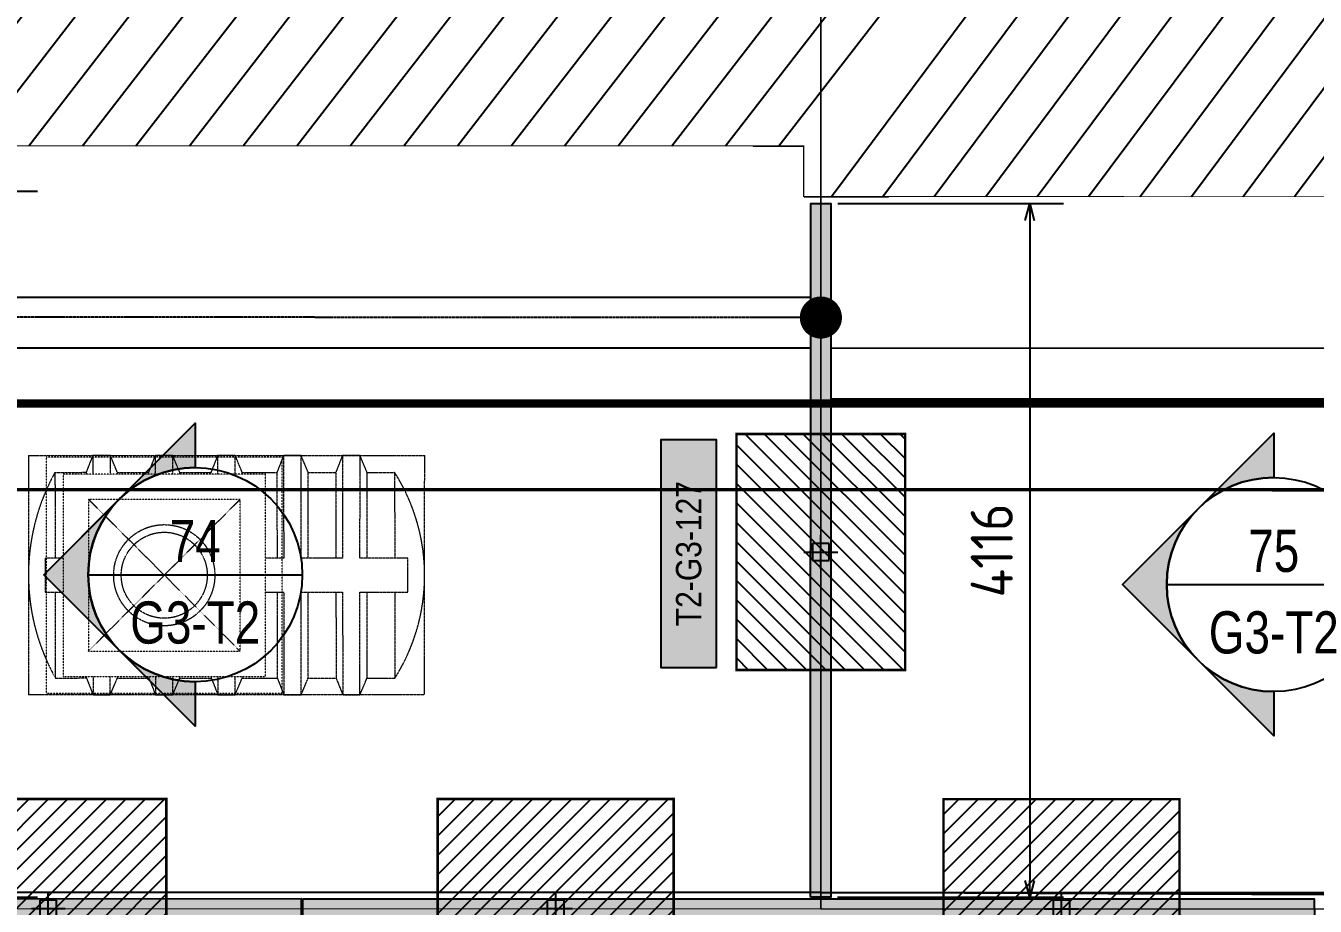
# Model space of a CAD drawing. Header units: centimetres. Extents: x -6122352 to 7132207, y -1694241 to 1947892.
# Drawn here: x 241707 to 249355, y -108475 to -103252 of the extents above; entities that cross this region are included whole.
import ezdxf
from ezdxf.enums import TextEntityAlignment as Align
from ezdxf.xclip import XClip

# ---------------------------------------------------------------- set-up
doc = ezdxf.new("R2010")
doc.units = ezdxf.units.CM
doc.header["$MEASUREMENT"] = 0
doc.header["$XCLIPFRAME"] = 2
doc.header["$PDMODE"] = 66
doc.header["$PDSIZE"] = 100
for name, pattern in [('DASHED2', [0.375, 0.25, -0.125]), ('HIDDEN', [0.375, 0.25, -0.125]), ('XR-AR-END-SETTING OUT PLAN$0$23261-XR-AR-SI-GF$0$HIDDEN', [0.375, 0.25, -0.125])]:
    doc.linetypes.add(name, pattern=pattern)
for name, color, linetype in [('00-MI-DIM', 7, 'Continuous'), ('23585-XR-AR-BOUNDARY WALLS AND SETBACKS$0$setback', 7, 'XR-AR-END-SETTING OUT PLAN$0$23261-XR-AR-SI-GF$0$HIDDEN'), ('@MI-FOOTINGS', 7, 'Continuous'), ('@MI-REF LAYER', 7, 'Continuous'), ('@MI-TYPE-02', 6, 'Continuous'), ('A-GLASS HATCH', 7, 'Continuous'), ('B_TH_6', 7, 'Continuous'), ('PANEL-TAGS', 7, 'Continuous'), ('VD-WS-WATER TANK', 7, 'Continuous'), ('XR-AR-END-SETTING OUT PLAN$0$23585-XR-AR-END-GROUND FLOOR$0$A-Flor-Strs', 1, 'Continuous'), ('XR-AR-MID-SETTING OUT FOR MASTER$0$23585-XR-AR-MID-GROUND FLOOR$0$A-Flor-Strs', 1, 'Continuous')]:
    doc.layers.add(name, color=color, linetype=linetype)
doc.layers.add('08-Compound Wall-2', color=6, linetype='Continuous', lineweight=25, true_color=0xff00ff)
doc.layers.add('23585-XR-AR-DAMAC PLOT LIMITS$0$1-End units', color=7, linetype='Continuous', lineweight=5, true_color=0xf8991e)
for name, color, linetype, lineweight in [('23585-XR-AR-DAMAC PLOT LIMITS$0$1-Mid units', 41, 'Continuous', 5), ('@ Foundations', 4, 'DASHED2', 50), ('A-ANNO-TEXT', 3, 'Continuous', 25), ('XR-AR-END-SETTING OUT PLAN$0$23585-XR-AR-END-GROUND FLOOR$0$A-GLAZ-SILL', 8, 'Continuous', 5), ('XR-AR-END-SETTING OUT PLAN$0$23585-XR-AR-END-GROUND FLOOR$0$A-GLAZ-WNDO', 232, 'Continuous', 9), ('XR-AR-END-SETTING OUT PLAN$0$23585-XR-AR-END-GROUND FLOOR$0$A-WALL', 7, 'Continuous', 30), ('XR-AR-MID-SETTING OUT FOR MASTER$0$23585-XR-AR-MID-GROUND FLOOR$0$$A-GLAZ-WNDO', 232, 'Continuous', 9), ('XR-AR-MID-SETTING OUT FOR MASTER$0$23585-XR-AR-MID-GROUND FLOOR$0$A-GLAZ-SILL', 8, 'Continuous', 5), ('XR-AR-MID-SETTING OUT FOR MASTER$0$23585-XR-AR-MID-GROUND FLOOR$0$A-GLAZ-WNDO', 232, 'Continuous', 9), ('XR-AR-MID-SETTING OUT FOR MASTER$0$23585-XR-AR-MID-GROUND FLOOR$0$A-WALL', 7, 'Continuous', 30)]:
    doc.layers.add(name, color=color, linetype=linetype, lineweight=lineweight)
doc.styles.add('Arial Narrow', font='ARIALN.TTF', dxfattribs={"width": 0.95, "height": 500})
doc.styles.add('PANELTAG_STYLE', font='arial.ttf')
doc.styles.add('Schueco-BEMSTIL', font='isocpeur.ttf', dxfattribs={"width": 0.9})
doc.dimstyles.new('MI- JWC-TXT-2.5 MM', dxfattribs={"dimscale": 1.5, "dimtxt": 2.5, "dimasz": 1, "dimexe": 2, "dimexo": 1, "dimgap": 1, "dimtad": 1, "dimdec": 0, "dimdsep": 46, "dimtxsty": 'Schueco-BEMSTIL', "dimblk": 'OPEN30', "dimcen": 0, "dimdle": 2, "dimclrd": 140, "dimclre": 8, "dimclrt": 40, "dimadec": 0, "dimazin": 2, "dimtfac": 1, "dimtdec": 0, "dimtix": 1, "dimtmove": 2, "dimatfit": 3, "dimldrblk": 'OPEN', "dimfxl": 2, "dimlwd": -1, "dimlwe": -1, "dimarcsym": 0})
pattern_1 = [(45, (0, 0), (-57.45242597140699, 57.45242597140699), [])]

# ---------------------------------------------------------------- blocks, each defined once
blk = doc.blocks.new('23585-XR-AR-BOUNDARY WALLS AND SETBACKS')
at = {"layer": '08-Compound Wall-2'}
blk.add_lwpolyline([(496590.0186582093, 2768988.284828479), (496607.6401258906, 2768972.138787266), (496613.7539693442, 2768978.811455831), (496617.8073715794, 2768983.235058272), (496621.8607700586, 2768987.658856611), (496625.9143717182, 2768992.082658424), (496629.9677715798, 2768996.506258272), (496634.0211700581, 2769000.930056612), (496638.0745700577, 2769005.353856611), (496644.1196554032, 2769011.951394015), (496626.4977833913, 2769028.096843217)], dxfattribs=at)
at = {"layer": '23585-XR-AR-BOUNDARY WALLS AND SETBACKS$0$setback', "ltscale": 40, "const_width": 0.05}
blk.add_lwpolyline([(496625.7121300897, 2769025.019131922), (496621.5590258625, 2769020.486725447), (496617.5056491076, 2769016.062950816), (496613.4522491083, 2769011.639150815), (496609.3988491075, 2769007.215350816), (496605.3454491081, 2769002.791550815), (496601.2920491073, 2768998.367750816), (496597.238851193, 2768993.944153091), (496593.0837953825, 2768989.409605141), (496607.4610767625, 2768976.236118012), (496611.6157803537, 2768980.77057498), (496615.6692474207, 2768985.194248177), (496619.7226017814, 2768989.617998366), (496623.7762515889, 2768994.041852726), (496627.8296474217, 2768998.465448176), (496631.8830017802, 2769002.889198367), (496635.9364017802, 2769007.312998367), (496640.0898518692, 2769011.846026562), (496625.7121300897, 2769025.019131922)], dxfattribs=at)
blk = doc.blocks.new('A$C9d9485f6')
at = {"layer": 'A-ANNO-TEXT', "rotation": 312.4881850805905}
blk.add_blockref('23585-XR-AR-BOUNDARY WALLS AND SETBACKS', (-2377088.534775567, -1504219.252137818), dxfattribs=at)
blk = doc.blocks.new('23585-XR-AR-DAMAC PLOT LIMITS')
at = {"layer": '23585-XR-AR-DAMAC PLOT LIMITS$0$1-End units', "color": 251, "true_color": 0x636466}
blk.add_lwpolyline([(496644.3284999998, 2769012.031300001), (496638.1482999995, 2769005.2863), (496620.4530999996, 2769021.5001), (496626.6328999996, 2769028.2443)], close=True, dxfattribs=at)
at = {"layer": '23585-XR-AR-DAMAC PLOT LIMITS$0$1-Mid units', "color": 251, "true_color": 0x636466}
blk.add_lwpolyline([(496634.0948999999, 2769000.862500001), (496616.3997, 2769017.076300001), (496620.4530999996, 2769021.5001), (496638.1482999995, 2769005.2863)], close=True, dxfattribs=at)
blk = doc.blocks.new('A$Cf093b529')
at = {"layer": 'A-ANNO-TEXT'}
blk.add_blockref('23585-XR-AR-DAMAC PLOT LIMITS', (-495391.9901121984, -2768603.441896566), dxfattribs=at)
blk = doc.blocks.new('XR-AR-END-SETTING OUT PLAN')
at = {"layer": 'XR-AR-END-SETTING OUT PLAN$0$23585-XR-AR-END-GROUND FLOOR$0$A-Flor-Strs', "color": 8}
for points in [[(3000.084657981992, 19773.27214288712), (3000.084658399224, 20973.27214384079), (9090.020709103266, 20973.16710468142)], [(3300.084657981992, 19773.27214288712), (3300.084658041596, 20673.27217292786), (9090.0155365165, 20673.27206735766)]]:
    blk.add_lwpolyline(points, dxfattribs=at)
at = {"layer": 'XR-AR-END-SETTING OUT PLAN$0$23585-XR-AR-END-GROUND FLOOR$0$A-GLAZ-SILL', "color": 252}
blk.add_line((3550.084660366178, 19523.35189294815), (8750.084660485387, 19523.35189342499), dxfattribs=at)
at = {"layer": 'XR-AR-END-SETTING OUT PLAN$0$23585-XR-AR-END-GROUND FLOOR$0$A-GLAZ-WNDO', "color": 252}
for p, q in [((6150.084660366178, 19773.35189342499), (8750.084660246968, 19773.35189294815)), ((7410.084660485387, 19623.35189294815), (7410.084660306573, 19773.35189294815)), ((7460.084660425782, 19773.35189247131), (7460.084660127759, 19623.35189342499)), ((8700.084660306573, 19623.35189294815), (8700.084660485387, 19773.35189342499)), ((8750.084660246968, 19773.35189294815), (8750.084660485387, 19523.35189342499)), ((8750.084660127759, 19623.35189294815), (6150.084660485387, 19623.35189294815))]:
    blk.add_line(p, q, dxfattribs=at)
blk.add_lwpolyline([(7460.084660306573, 19723.35189294815), (8700.084660604596, 19723.35189294815)], dxfattribs=at)
for points in [[(6150.084660425782, 19563.35189294815), (6230.084660366178, 19563.35189390182), (6230.084660485387, 19613.35189342499), (6150.084660485387, 19613.35189342499)], [(6230.084660366178, 19563.35189390182), (7440.084660246968, 19563.35189294815), (7440.084660246968, 19613.35189199448), (6230.084660485387, 19613.35189342499)], [(7520.084660544991, 19563.35189199448), (7440.084660246968, 19563.35189294815), (7440.084660246968, 19613.35189199448), (7520.084660485387, 19613.35189294815)]]:
    blk.add_lwpolyline(points, close=True, dxfattribs=at)
at = {"layer": 'XR-AR-END-SETTING OUT PLAN$0$23585-XR-AR-END-GROUND FLOOR$0$A-WALL', "color": 8}
for points in [[(9250.08550722897, 19773.2721414566), (8750.084660485387, 19773.35278987885), (8750.084660306573, 19523.27034950256), (9250.027719274163, 19523.38991355896)], [(9250.102083459496, 6650.001490592957), (9050.100989297032, 6650.001235485077), (9050.10098965466, 8750.000639915466), (6850.11106570065, 8750.002635478973), (6850.111066058278, 8700.0026679039), (6750.111065879464, 8700.002668380737), (6750.111065879464, 8750.000871658325), (6650.111065939069, 8750.000871658325), (6650.111065283418, 8850.002022743225), (6950.111065164208, 8850.002250671387), (6950.111065879464, 8899.99970960617), (7050.111065879464, 8899.99970817566), (7050.11106570065, 8850.002797603607), (9050.099628582597, 8850.000640392303), (9050.10098899901, 10349.9981546402), (7050.11106581986, 10349.99975156784), (7050.111065998673, 9799.999710083008), (6950.11106570065, 9799.999708652496), (6950.112433806062, 10550.00580835342), (7050.108891561627, 10550.00580835342), (7050.104876235127, 10449.99988079071), (9050.099116638303, 10449.9981546402), (9049.948119357228, 19523.36598014832), (9249.950268521905, 19523.36597967148)]]:
    blk.add_lwpolyline(points, close=True, dxfattribs=at)
blk = doc.blocks.new('END UNIT')
at = {"xscale": 0.001, "yscale": 0.001, "zscale": 0.001}
blk.add_blockref('XR-AR-END-SETTING OUT PLAN', (-9.150201729830158, 0), dxfattribs=at)
blk = doc.blocks.new('XR-AR-MID-SETTING OUT FOR MASTER$0$23585-XR-AR-MID-GROUND FLOOR$0$945-4P-1-101-GROUND FLOOR PLAN$0$XR-MIDDLE-GROUND FLOOR PLAN$0$A$C446944C1')
at = {"layer": 'XR-AR-MID-SETTING OUT FOR MASTER$0$23585-XR-AR-MID-GROUND FLOOR$0$A-GLAZ-SILL', "color": 252}
blk.add_line((-2.733431756496429e-07, -4.737777635455132e-05), (5.199999726377428, -4.737754352390766e-05), dxfattribs=at)
for points in [[(2.208076124545187, -0.02284434624016285), (2.208076124545187, -0.1242443462833762), (2.093846930889413, -0.07354434626176953), (2.208076124545187, -0.02284434624016285)], [(2.991923328721896, -0.02284434624016285), (2.991923328721896, -0.1242443462833762), (3.106152522144839, -0.07354434579610825), (2.991923328721896, -0.02284434624016285)]]:
    blk.add_lwpolyline(points, dxfattribs=at)
at = {"layer": 'XR-AR-MID-SETTING OUT FOR MASTER$0$23585-XR-AR-MID-GROUND FLOOR$0$A-GLAZ-WNDO', "color": 252}
for p, q in [((5.199999726610258, 0.2499526219908148), (-2.735760062932968e-07, 0.2499526222236454)), ((-2.735760062932968e-07, 0.2499526222236454), (-2.733431756496429e-07, -4.737777635455132e-05)), ((0.04999972670339048, 0.0999526223167777), (0.04999972647055984, 0.2499526219908148)), ((1.284999726805836, 0.2499526222236454), (1.284999726805836, 0.09995262185111642)), ((1.334999726619571, 0.09995262208394706), (1.334999726619571, 0.2499526222236454)), ((3.864999726880342, 0.0999526223167777), (3.864999726880342, 0.2499526224564761)), ((3.914999726694077, 0.2499526222236454), (3.914999726694077, 0.09995262185111642)), ((5.149999726563692, 0.09995262254960835), (5.149999726796523, 0.2499526222236454)), ((5.199999726610258, 0.2499526219908148), (5.199999726377428, -4.737754352390766e-05)), ((-2.733431756496429e-07, 0.09995262208394706), (2.599999726517126, 0.09995262185111642)), ((5.199999726610258, 0.0999526223167777), (2.599999726517126, 0.09995262185111642))]:
    blk.add_line(p, q, dxfattribs=at)
for points in [[(1.284999726805836, 0.1999526221770793), (0.04999972647055984, 0.1999526226427406)], [(3.914999726694077, 0.1999526221770793), (5.149999726796523, 0.1999526219442487)]]:
    blk.add_lwpolyline(points, dxfattribs=at)
for points in [[(1.224999726749957, 0.03995262226089835), (1.304999726824462, 0.03995262226089835), (1.304999726824462, 0.08995262207463384), (1.224999726517126, 0.08995262230746448)], [(2.51999972644262, 0.03995262226089835), (1.304999726824462, 0.03995262226089835), (1.304999726824462, 0.08995262207463384), (2.519999726675451, 0.08995262207463384)], [(2.599999726517126, 0.03995262226089835), (2.51999972644262, 0.03995262226089835), (2.519999726675451, 0.08995262207463384), (2.599999726517126, 0.08995262254029512)], [(2.599999726517126, 0.03995262226089835), (2.679999726591632, 0.03995262202806771), (2.679999726591632, 0.08995262254029512), (2.599999726517126, 0.08995262254029512)], [(2.679999726591632, 0.03995262202806771), (3.89499972644262, 0.039952622493729), (3.894999726675451, 0.08995262207463384), (2.679999726591632, 0.08995262254029512)], [(3.974999726749957, 0.039952622493729), (3.89499972644262, 0.039952622493729), (3.894999726675451, 0.08995262207463384), (3.974999726749957, 0.08995262230746448)]]:
    blk.add_lwpolyline(points, close=True, dxfattribs=at)
blk = doc.blocks.new('XR-AR-MID-SETTING OUT FOR MASTER')
at = {"layer": 'XR-AR-MID-SETTING OUT FOR MASTER$0$23585-XR-AR-MID-GROUND FLOOR$0$A-Flor-Strs', "color": 8}
for p, q in [((60.05534254956096, 20672.92354680672), (5940.045863168596, 20672.65234583314)), ((60.04151019822535, 20372.92400187173), (5940.031380742199, 20372.65280095958))]:
    blk.add_line(p, q, dxfattribs=at)
at = {"layer": 'XR-AR-MID-SETTING OUT FOR MASTER$0$23585-XR-AR-MID-GROUND FLOOR$0$A-WALL', "color": 8}
for points in [[(99.99999931454659, 19472.65428209305), (-99.99999925494194, 19472.65428256989), (-99.998236566782, 5500.00000667572), (100.0017631351948, 5500.000006198883), (99.9995484650135, 8850.141927242279), (1100.048611491919, 8850.10940027237), (1100.048611015081, 8950.109399795532), (100.03925588727, 8950.072475910187), (100.0088088810444, 10949.9982419014), (2099.951952844858, 10949.99824142456), (2099.998660355806, 9950.143901348114), (2199.988806992769, 9950.143900871277), (2200.057162195444, 11149.97698402405), (2100.075846284628, 11149.97698354721), (2100.039519578218, 11049.97698402405), (100.0088088810444, 11049.99824142456)], [(100.0000008046627, 19472.65428304672), (400.0004432499409, 19472.65428209305), (400.0004433095455, 19222.70159435272), (99.99999997019768, 19222.70159482956)]]:
    blk.add_lwpolyline(points, close=True, dxfattribs=at)
at = {"layer": 'XR-AR-MID-SETTING OUT FOR MASTER$0$23585-XR-AR-MID-GROUND FLOOR$0$$A-GLAZ-WNDO', "color": 8, "xscale": -1000, "yscale": 1000, "zscale": 1000}
blk.add_blockref('XR-AR-MID-SETTING OUT FOR MASTER$0$23585-XR-AR-MID-GROUND FLOOR$0$945-4P-1-101-GROUND FLOOR PLAN$0$XR-MIDDLE-GROUND FLOOR PLAN$0$A$C446944C1', (5600.000170022249, 19222.70166015625), dxfattribs=at)
blk = doc.blocks.new('MID UNIT')
at = {"xscale": 0.001, "yscale": 0.001, "zscale": 0.001}
blk.add_blockref('XR-AR-MID-SETTING OUT FOR MASTER', (0, 0), dxfattribs=at)
blk = doc.blocks.new('TH_6')
blk.add_blockref('END UNIT', (495802.3053798428, 2769163.996563952))
blk.add_blockref('MID UNIT', (495802.3053798428, 2769163.996563952))
blk = doc.blocks.new('A$Ce2a03a74')
at = {"layer": 'B_TH_6', "xscale": 999.9914829579993, "yscale": 999.9914829579993, "zscale": 999.9914829579993}
blk.add_blockref('TH_6', (-495790404.5228079, -2769140733.343811), dxfattribs=at)
blk = doc.blocks.new('23585-XR-AR-MALDIVE-2$0$TH_6')
at = {"ltscale": 10, "xscale": 0.00100002623446598, "yscale": 0.00100002623446598, "zscale": 0.00100002623446598}
blk.add_blockref('A$Ce2a03a74', (495794.6272259735, 2769164.318430193), dxfattribs=at)
at = {"layer": '@ Foundations', "linetype": 'DASHED2', "ltscale": 0.25}
blk.add_lwpolyline([(495800.9553812214, 2769177.788844433), (495803.6553812214, 2769177.788844433), (495803.6553812214, 2769183.138844433), (495800.9553812214, 2769183.138844433)], close=True, dxfattribs=at)
blk = doc.blocks.new('WT')
at = {"layer": 'VD-WS-WATER TANK', "color": 8, "linetype": 'HIDDEN', "lineweight": 5}
for p, q in [((-1544.628465470625, 709.6584162400104), (-1544.628465470625, -710.3415837597568)), ((-1544.628465470625, 709.6584162400104), (805.3742911103182, 709.6584162400104)), ((805.3742911103182, -710.3415837599896), (805.3742911103182, 709.6584162400104)), ((-1205.197479922557, 610), (-1368.584841941483, 609.6917219583411)), ((-1367.616602353984, 100.7170481621288), (-1368.584841941483, 609.6917219583411)), ((-853.8209368987009, 609.9999999995343), (-1019.529137560632, 609.6873430171981)), ((-462.4613206691574, 609.9999999997672), (-670.4740313610528, 609.9999999997672)), ((-92.2536644951906, 609.9999999997672), (-279.1144151315093, 609.9999999997672)), ((277.9539916787762, 609.9999999997672), (91.09390626149252, 609.6474338008557)), ((645.8408009468112, 609.9999999997672), (461.3015541732311, 609.6518127417658)), ((646.8096269820817, 100.7170481618959), (645.8408009468112, 609.9999999997672)), ((-1366.263995035551, -610.3082780416589), (-1367.232107905904, -101.4002156818751)), ((648.161647852743, -610.0000000002328), (647.1941214301623, -101.4002156816423)), ((-1202.876633016858, -610.0000000002328), (-1366.263995035551, -610.3082780416589)), ((-853.8209368984681, -610.0000000002328), (-1017.208298916928, -610.3082780416589)), ((-462.4613206691574, -610), (-668.1531844553538, -610)), ((-92.2536644951906, -610.0000000002328), (-276.7935682260431, -610.0000000002328)), ((277.9539916787762, -610.0000000002328), (93.4147449049633, -610.3481872582342)), ((648.161647852743, -610.0000000002328), (463.6224010786973, -610.3481872582342)), ((805.3742911103182, -710.3415837599896), (-1544.628465470625, -710.3415837597568))]:
    blk.add_line(p, q, dxfattribs=at)
at = {"layer": 'VD-WS-WATER TANK', "color": 8, "linetype": 'HIDDEN', "lineweight": 5, "ltscale": 0.2}
for p, q in [((-450.0018297319766, 450.0018297312781, 1.058825682041061), (449.9999999995343, -449.9999999997672, -1)), ((449.9999999995343, 449.9999999993015), (-450.0000000004657, -450.0000000002328, 1.000000000007276))]:
    blk.add_line(p, q, dxfattribs=at)
at = {"layer": 'VD-WS-WATER TANK', "color": 8, "linetype": 'HIDDEN', "lineweight": 5}
for points in [[(-1057.987290713005, 100.7170481625944), (-1058.984124873765, 709.6584162407089), (-1161.101388717303, 709.6584162407089), (-1202.876633016625, 610.0000000006985), (-1202.876633016858, 100.7170481625944)], [(-1161.101388717303, 709.6584162407089), (-1161.10138871707, 100.7170481625944)], [(-1018.560901444405, 100.7170481623616), (-1019.529727479443, 610.0000000004657), (-1058.984124873765, 709.6584162407089)], [(-708.9315945943817, 100.7170481623616), (-709.928428754909, 709.6584162404761), (-812.04569259868, 709.6584162404761), (-853.8209368987009, 610.0000000002328), (-853.8209368982352, 100.7170481628273)], [(-812.04569259868, 709.6584162404761), (-812.04569259868, 100.7170481623616)], [(-669.5052053260151, 100.7170481623616), (-670.4740313610528, 610.0000000002328), (-709.928428754909, 709.6584162404761)], [(-318.3893022132106, 599.9999999993015), (-318.5688125255983, 709.6584162404761), (-420.6860763693694, 709.6584162404761), (-462.4613206691574, 610.0000000004657), (-462.4613206691574, 599.9999999997672)], [(-420.6860763693694, 709.6584162404761), (-420.6860763693694, 599.9999999997672)], [(-279.0953917962033, 599.9999999997672), (-279.1144151315093, 610.0000000004657), (-318.5688125255983, 709.6584162404761)], [(51.81901098834351, 599.9999999995343), (51.63884364836849, 709.6584162402432), (-50.47842019540258, 709.6584162407089), (-92.25366449495777, 610), (-92.2536644951906, 600)], [(-50.47842019540258, 709.6584162407089), (-50.47842019563541, 599.9999999997672)], [(91.11226437753066, 599.9999999995343), (91.09324104245752, 610.0000000002328), (51.63884364836849, 709.6584162402432)], [(422.026010134723, 599.9999999997672), (421.8464998223353, 709.6584162404761), (319.7292359783314, 709.6584162407089), (277.9539916787762, 610.0000000002328), (277.9539916787762, 599.9999999995343)], [(319.7292359783314, 709.6584162407089), (319.7292359785642, 600.0000000002328)], [(461.3199205512647, 600), (461.3008972161915, 610), (421.8464998223353, 709.6584162404761)], [(-1161.10138871707, 100.7170481625944), (-1444.626510607777, 100.7170481625944), (-1444.626510607777, -101.4002156811766), (-1161.10138871707, -101.4002156814095)], [(-812.04569259868, 100.7170481623616), (-1057.987290713005, 100.7170481625944)], [(-600.0000000002328, 100.7170481623616), (-708.9315945943817, 100.7170481623616)], [(599.9999999997672, -101.4002156811766), (705.3734893924557, -101.4002156811766), (705.3734893924557, 100.7170481625944), (599.9999999997672, 100.7170481625944)], [(-1202.876633016858, -101.4002156814095), (-1202.876633016858, -609.9999999995343), (-1161.101388717303, -710.3415837595239), (-1056.663277968066, -710.3415837592911), (-1017.208880573744, -610), (-1018.176406996092, -101.4002156811766)], [(-1161.10138871707, -101.4002156814095), (-1161.101388717303, -710.3415837595239)], [(-1056.663277968066, -710.3415837592911), (-1057.659002496395, -101.4002156809438)], [(-1057.659002496395, -101.4002156809438), (-812.0456925984472, -101.4002156811766)], [(-853.8209368984681, -101.4002156809438), (-853.8209368984681, -609.9999999995343), (-812.04569259868, -710.3415837595239), (-707.6075818496756, -710.3415837595239), (-668.1531844551209, -610), (-669.1207108779345, -101.4002156809438)], [(-812.0456925984472, -101.4002156811766), (-812.04569259868, -710.3415837595239)], [(-707.6075818496756, -710.3415837595239), (-708.6033063777722, -101.4002156809438)], [(-708.6033063777722, -101.4002156809438), (-600.0000000006985, -101.4002156814095)], [(-462.4613206689246, -600.0000000002328), (-462.4613206689246, -609.9999999997672), (-420.6860763693694, -710.3415837595239), (-316.2479656198993, -710.3415837590583), (-276.7935682255775, -609.9999999997672), (-276.8125915611163, -600.0000000002328)], [(-420.6860763693694, -600.0000000004657), (-420.6860763693694, -710.3415837595239)], [(-316.2479656198993, -710.3415837590583), (-316.428393206792, -600)], [(-92.25366449495777, -600.0000000004657), (-92.25366449495777, -609.9999999997672), (-50.47842019516975, -710.3415837592911), (53.95969055383466, -710.3415837592911), (93.41408794769086, -609.9999999997672), (93.39506461261772, -600.0000000004657)], [(-50.47842019540258, -600.0000000002328), (-50.47842019516975, -710.3415837592911)], [(53.95969055383466, -710.3415837592911), (53.7786999901291, -600.0000000004657)], [(277.9539916787762, -600.0000000004657), (277.9539916787762, -610), (319.7292359785642, -710.3415837592911), (424.1673467275687, -710.3415837592911), (463.6217441216577, -609.9999999997672), (463.6027207863517, -600.0000000002328)], [(319.7292359783314, -600.0000000004657), (319.7292359785642, -710.3415837592911)], [(424.1673467275687, -710.3415837592911), (423.9869191413745, -600.0000000002328)]]:
    blk.add_lwpolyline(points, dxfattribs=at)
at = {"layer": 'VD-WS-WATER TANK', "color": 8, "linetype": 'HIDDEN', "lineweight": 5, "ltscale": 0.2}
for points in [[(-699.9999999995343, -699.9999999995343), (700.0000000002328, -700), (699.9999999997672, 700), (-700, 700.0000000002328)], [(-600.0000000004657, -600.0000000004657), (599.9999999995343, -600.0000000011642), (599.9999999995343, 599.9999999995343), (-600.0000000002328, 599.9999999990687)], [(-450.0000000002328, -450.0000000002328), (449.9999999997672, -450.0000000004657), (449.9999999995343, 449.9999999993015), (-450.0000000004657, 450)]]:
    blk.add_lwpolyline(points, close=True, dxfattribs=at)
at = {"layer": 'VD-WS-WATER TANK', "color": 8, "linetype": 'HIDDEN', "lineweight": 5}
for radius in [299.9999999999999, 254.9999999999999]:
    blk.add_circle((0, 2.328306436538696e-10), radius, dxfattribs=at)
for centre, radius, start, end in [((-406.0936178530101, 1.520493773277849), 1138.534847617149, 147.7123555648303, 212.5056355353665), ((-448.5880362042226, -2.084176184376702), 1253.962327314667, 331.0008973028165, 29.21709379940886)]:
    blk.add_arc(centre, radius, start, end, dxfattribs=at)
blk = doc.blocks.new('A$Cd086fac5')
at = {"layer": 'VD-WS-WATER TANK', "ltscale": 100, "xscale": 0.0009999999999999992, "yscale": 0.0009999999999999992, "zscale": 0.0009999999999999992, "rotation": 4.90456714060662e-07}
blk.add_blockref('WT', (13.04270264133811, 22.02066777343862), dxfattribs=at)
blk = doc.blocks.new('_Dot')
at = {"color": 0, "linetype": 'ByBlock', "lineweight": -2}
blk.add_line((-0.5, 0), (-1, 0), dxfattribs=at)
at = {"color": 0, "linetype": 'ByBlock', "const_width": 0.5}
blk.add_lwpolyline([(-0.25, 0, 1), (0.25, 0, 1)], format="xyb", close=True, dxfattribs=at)
blk = doc.blocks.new('_Open30')
at = {"color": 0, "linetype": 'ByBlock', "lineweight": -2}
for p, q in [((-1, 0.26794919), (0, 0)), ((0, 0), (-1, -0.26794919)), ((0, 0), (-1, 0))]:
    blk.add_line(p, q, dxfattribs=at)
blk = doc.blocks.new('*D1207')
at = {"layer": '@MI-TYPE-02', "color": 8, "transparency": 16777216}
for p, q in [((30160.61105563825, 4252.240513279599), (31354.79808368244, 4252.2405132796)), ((30159.88694913006, 65.0830732135219), (31354.79808368244, 65.08307321352208))]:
    blk.add_line(p, q, dxfattribs=at)
at = {"layer": '@MI-TYPE-02', "color": 140, "transparency": 16777216}
blk.add_line((31154.79808368244, 165.0830732135221), (31154.79808368244, 4152.2405132796), dxfattribs=at)
at = {"layer": 'Defpoints', "color": 0, "transparency": 16777216}
for p in [(30060.61105563825, 4252.240513279599), (31154.79808368244, 4252.2405132796), (30059.88694913006, 65.08307321352189)]:
    blk.add_point(p, dxfattribs=at)
at = {"layer": '@MI-TYPE-02', "color": 140, "transparency": 16777216, "xscale": 100, "yscale": 100, "zscale": 100}
for p, rotation in [((31154.79808368244, 4252.2405132796), 90), ((31154.79808368244, 65.08307321352206), 270)]:
    blk.add_blockref('_Open30', p, dxfattribs=dict(at, rotation=rotation))
at = {"layer": '@MI-TYPE-02', "color": 40, "transparency": 16777216, "insert": (30929.79808368244, 2158.661793246552), "char_height": 250, "attachment_point": 5, "rotation": 90, "style": 'Schueco-BEMSTIL'}
blk.add_mtext('4187', dxfattribs=at)
blk = doc.blocks.new('_Open')
at = {"color": 0, "linetype": 'ByBlock', "lineweight": -2}
for p, q in [((-1, 0.1666666666666667), (0, 0)), ((-1, -0.1666666666666667), (0, 0)), ((0, 0), (-1, 0))]:
    blk.add_line(p, q, dxfattribs=at)
blk = doc.blocks.new('T2-SINGLE FOOTING')
at = {"layer": '@MI-FOOTINGS', "transparency": 33554679}
h = blk.add_hatch(dxfattribs=at)
h.set_pattern_fill('ANSI31', color=8, scale=650)
h.set_pattern_definition(pattern_1)
h.paths.add_polyline_path([(-700, 500), (700, 500), (700, -500), (-700, -500)])
at = {"layer": '@MI-FOOTINGS', "color": 62, "const_width": 15}
blk.add_lwpolyline([(-700, 500), (700, 500), (700, -500), (-700, -500)], close=True, dxfattribs=at)
at = {"layer": '@MI-FOOTINGS', "color": 30}
blk.add_point((0, 0), dxfattribs=at)
blk = doc.blocks.new('*D1216')
at = {"color": 8, "transparency": 16777216}
for p, q in [((36100.49349817431, 4179.604493899651), (37439.09002225714, 4179.604493899651)), ((36099.89905051409, 63.99681242925777), (37439.09002225714, 63.99681242925799))]:
    blk.add_line(p, q, dxfattribs=at)
at = {"color": 140, "transparency": 16777216}
blk.add_line((37239.09002225714, 4079.604493899651), (37239.09002225714, 163.996812429258), dxfattribs=at)
at = {"layer": 'Defpoints', "color": 0, "transparency": 16777216}
for p in [(36000.49349817431, 4179.604493899651), (35999.89905051409, 63.99681242925775), (37239.09002225714, 63.99681242925795)]:
    blk.add_point(p, dxfattribs=at)
at = {"color": 140, "transparency": 16777216, "xscale": 100, "yscale": 100, "zscale": 100}
for p, rotation in [((37239.09002225714, 4179.604493899651), 90), ((37239.09002225714, 63.99681242925795), 270)]:
    blk.add_blockref('_Open30', p, dxfattribs=dict(at, rotation=rotation))
at = {"color": 40, "transparency": 16777216, "insert": (37014.09002225713, 2121.800653164444), "char_height": 250, "attachment_point": 5, "rotation": 90, "style": 'Schueco-BEMSTIL'}
blk.add_mtext('4116', dxfattribs=at)
blk = doc.blocks.new('T2-FOOTING PLAN')
at = {"layer": '@MI-FOOTINGS', "transparency": 33554679}
h = blk.add_hatch(dxfattribs=at)
h.set_pattern_fill('ANSI31', color=8, scale=650)
h.set_pattern_definition(pattern_1)
h.paths.add_polyline_path([(-700, 650), (700, 650), (700, -650), (-700, -650)])
at = {"layer": '@MI-FOOTINGS', "color": 160, "true_color": 0x3340f0, "const_width": 15}
blk.add_lwpolyline([(-700, 650), (700, 650), (700, -650), (-700, -650)], close=True, dxfattribs=at)
at = {"layer": '@MI-FOOTINGS', "color": 30}
blk.add_point((0, 0), dxfattribs=at)
blk = doc.blocks.new('*U2657')
at = {"layer": '@MI-TYPE-02'}
h = blk.add_hatch(color=256, dxfattribs=at)
h.dxf.hatch_style = 1
h.paths.add_polyline_path([(-18098.20590754895, 60.79069317685207), (-12098.27111343323, 60.85732168675167), (-12097.8448223467, -59.14192112715682), (-18097.77961646236, -59.20854963705642)])
h = blk.add_hatch(color=256, dxfattribs=at)
h.dxf.hatch_style = 1
h.paths.add_polyline_path([(-12088.18229381589, 60.11631522991229), (-6088.247499700228, 60.18294373981189), (-6087.821208613634, -59.81629907409661), (-12087.75600272929, -59.88292758399621)])
for points in [[(-18098.20590754895, 60.79069317685207), (-12098.27111343323, 60.85732168675167), (-12097.8448223467, -59.14192112715682), (-18097.77961646236, -59.20854963705642)], [(-12088.18229381589, 60.11631522991229), (-6088.247499700228, 60.18294373981189), (-6087.821208613634, -59.81629907409661), (-12087.75600272929, -59.88292758399621)]]:
    blk.add_lwpolyline(points, close=True, dxfattribs=at)
at = {"layer": '@MI-FOOTINGS', "rotation": 359.9898439714545}
for p in [(-13598.03405877092, 1.812654340988956), (-10588.01039790822, 1.670044802332995), (-7588.010445037857, 1.138276394049171)]:
    blk.add_blockref('T2-FOOTING PLAN', p, dxfattribs=at)
blk = doc.blocks.new('*U1871')
h = blk.add_hatch(color=94)
edge = h.paths.add_edge_path()
edge.add_line((-5.853590386044781e-15, -6.350000000000011), (-3.839567134987508e-15, -8.98025612106916))
edge.add_line((-3.839567134987508e-15, -8.98025612106916), (-8.98025612106916, -1.4210854715202e-14))
edge.add_line((-8.98025612106916, -1.364422505680946e-14), (-1.243449787580175e-14, 8.980256121069147))
edge.add_line((-1.308023176029987e-14, 8.980256121069147), (-6.554262137165959e-15, 6.349999999999988))
edge.add_arc((-2.326472348102011e-15, -1.154631945610163e-14), 6.35, 90.00000000000004, 269.9999999999999)
at = {"color": 94}
blk.add_line((-6.35, -5.639932965095795e-15), (6.35, -1.127986593019159e-14), dxfattribs=at)
for points in [[(-5.853590386044781e-15, -6.350000000000011), (-3.839567134987508e-15, -8.98025612106916), (-8.98025612106916, -1.364422505680946e-14), (-1.308023176029987e-14, 8.980256121069147), (-6.554262137165959e-15, 6.349999999999988, 0.9999999999999994)], [(-4.490128060534579, 4.490128060534578, 0.4142135623730951), (-4.490128060534578, -4.49012806053458), (-8.98025612106916, -1.236372533598709e-15), (-4.490128060534585, 4.490128060534578)]]:
    blk.add_lwpolyline(points, format="xyb", close=True)
blk.add_circle((-1.409983241273949e-15, -5.639932965095795e-15), 6.35, dxfattribs=at)
at = {"style": 'Arial Narrow', "width": 0.95, "flags": 8}
blk.add_attdef('VIEWNUMBER', text='', height=2.5, dxfattribs=at).set_placement((-1.409983241273949e-15, -5.639932965095795e-15), align=Align.BOTTOM_CENTER)
blk.add_attdef('SHEETNUMBER', text='', height=2.5, dxfattribs=at).set_placement((-1.409983241273949e-15, -1.587500000000005), align=Align.TOP_CENTER)
blk = doc.blocks.new('PANELTAG')
at = {"layer": 'PANEL-TAGS', "color": 1}
blk.add_lwpolyline([(-13.49999999999989, -3.300000000000182), (13.50000000000011, -3.300000000000182), (13.50000000000011, 3.299999999999727), (-13.49999999999989, 3.299999999999727)], close=True, dxfattribs=at)
at = {"layer": 'PANEL-TAGS', "color": 40, "true_color": 0xffd700}
blk.add_solid([(-13.49999999999989, -3.300000000000182), (13.50000000000011, -3.300000000000182), (-13.49999999999989, 3.299999999999727), (13.50000000000011, 3.299999999999727)], dxfattribs=at)
at = {"layer": 'PANEL-TAGS', "color": 5, "style": 'PANELTAG_STYLE', "width": 0.85}
blk.add_attdef('TAGNO', text='', height=3, dxfattribs=at).set_placement((1.13686837721616e-13, -4.547473508864641e-13), align=Align.MIDDLE)
blk = doc.blocks.new('M3 REF WITH TABLES')
at = {"color": 1, "const_width": 0.02}
blk.add_lwpolyline([(186.7429169366951, 168.3283613966778), (183.2349088332849, 168.1327095185407), (160.0442689049523, 142.8239273265935), (158.0518294895883, 144.6519943843596), (160.0442689049523, 142.8239273265935), (150.4209960686858, 132.3217024235055), (150.3091732523171, 128.5521668423899)], dxfattribs=at)
blk = doc.blocks.new('G8-partition walls')
at = {"layer": 'A-GLASS HATCH'}
h = blk.add_hatch(color=6, dxfattribs=at)
h.dxf.hatch_style = 1
h.paths.add_polyline_path([(35939.89168483374, 64.00547973695211), (35940.49349880018, 4179.613160143374), (36060.49349754842, 4179.595827655925), (36059.89168358198, 63.98814724950353)])
at = {"layer": '@MI-TYPE-02', "color": 6}
blk.add_lwpolyline([(35939.89168483374, 64.00547973695211), (35940.49349880018, 4179.613160143374), (36060.49349754842, 4179.595827655925), (36059.89168358198, 63.98814724950353)], close=True, dxfattribs=at)
at = {"layer": '@MI-FOOTINGS', "rotation": 90}
blk.add_blockref('T2-SINGLE FOOTING', (36000.19259119109, 2112.300653696439), dxfattribs=at)
at = {"color": 240, "true_color": 0xed1f24}
dim = blk.add_linear_dim(base=(37239.09002225714, 63.99681242925795), p1=(36000.4934981743, 4179.604493899649), p2=(35999.89905051408, 63.99681242925772), angle=90, dimstyle='MI- JWC-TXT-2.5 MM', dxfattribs=at)
dim.commit()
dim.dimension.update_dxf_attribs({"geometry": '*D1216', "text_midpoint": (37014.09002225713, 2121.800653164444)})
at = {"layer": '@MI-TYPE-02'}
dim = blk.add_linear_dim(base=(31154.79808368244, 4252.2405132796), p1=(30059.88694913004, 65.08307321352186), p2=(30060.61105563823, 4252.240513279598), angle=90, dimstyle='MI- JWC-TXT-2.5 MM', dxfattribs=at)
dim.commit()
dim.dimension.update_dxf_attribs({"geometry": '*D1207', "text_midpoint": (30929.79808368244, 2158.661793246552)})

msp = doc.modelspace()

# ---------------------------------------------------------------- block references
at = {"layer": '@MI-REF LAYER', "xscale": 1000, "yscale": 1000, "zscale": 1000}
msp.add_blockref('A$C9d9485f6', (-23958.95045533385, 48155.57226163784), dxfattribs=at)

# ---------------------------------------------------------------- next in the draw order: block references
at = {"layer": '@MI-REF LAYER'}
ref = msp.add_blockref('23585-XR-AR-MALDIVE-2$0$TH_6', (496524268.6545767, 2768994320.830919), dxfattribs=dict(at, xscale=1000, yscale=1000, zscale=1000, rotation=179.990160682611))
XClip(ref).set_block_clipping_path([(495847.39542710176, 2769163.9966276083), (495847.39563282486, 2769187.926646854), (495838.3053825917, 2769187.89655067), (495832.3055219082, 2769187.896685781), (495826.30551932706, 2769187.89668578), (495820.3053769227, 2769187.8968332373), (495814.30551975453, 2769187.8969683493), (495808.3055171734, 2769187.896968348), (495802.30551234074, 2769187.896968346), (495793.35733161494, 2769187.9369333955), (495793.3580750036, 2769163.9970191354)])

# ---------------------------------------------------------------- next in the draw order: block references
at = {"layer": '00-MI-DIM'}
ref = msp.add_blockref('*U1871', (242711.4779159673, -106508.3445351702), dxfattribs=dict(at, xscale=100, yscale=100, zscale=100))
ref.add_attrib('VIEWNUMBER', '74', dxfattribs={"layer": '0', "height": 250, "style": 'Arial Narrow', "width": 0.95}).set_placement((242711.4779159673, -106508.3445351702), align=Align.BOTTOM_CENTER)
ref.add_attrib('SHEETNUMBER', 'G3-T2', dxfattribs={"layer": '0', "height": 250, "style": 'Arial Narrow', "width": 0.95}).set_placement((242711.4779159673, -106667.0945351702), align=Align.TOP_CENTER)
ref = msp.add_blockref('*U1871', (249108.7618366314, -106566.9155047414), dxfattribs=dict(at, xscale=100, yscale=100, zscale=100))
ref.add_attrib('VIEWNUMBER', '75', dxfattribs={"layer": '0', "height": 250, "style": 'Arial Narrow', "width": 0.95}).set_placement((249108.7618366314, -106566.9155047414), align=Align.BOTTOM_CENTER)
ref.add_attrib('SHEETNUMBER', 'G3-T2', dxfattribs={"layer": '0', "height": 250, "style": 'Arial Narrow', "width": 0.95}).set_placement((249108.7618366314, -106725.6655047414), align=Align.TOP_CENTER)
at = {"layer": '@MI-REF LAYER', "color": 10, "xscale": 1000, "yscale": 1000, "zscale": 1000, "rotation": 179.9901606820299}
msp.add_blockref('A$Cd086fac5', (255574.2430635312, -84493.15773873437), dxfattribs=at)
at = {"layer": '@MI-REF LAYER', "extrusion": (4.061555334153306e-12, 7.460187378965736e-09, 1), "xscale": 250.0000000000001, "yscale": 250.0000000000001, "zscale": 250.0000000000001, "rotation": 359.9692848996991}
msp.add_blockref('_Dot', (246422.6212443945, -104982.9503247081, -11.23108515350939), dxfattribs=at)
at = {"layer": '@MI-TYPE-02', "color": 0}
msp.add_blockref('*U2657', (255437.6839508136, -108491.1120876934), dxfattribs=at)
at = {"layer": 'PANEL-TAGS'}
ref = msp.add_blockref('PANELTAG', (245638.1345997625, -106383.4268530775), dxfattribs=dict(at, xscale=50.00000000000001, yscale=50.00000000000001, zscale=50.00000000000001, rotation=90.00000000000001))
ref.add_attrib('TAGNO', 'T2-G3-127', dxfattribs={"color": 5, "height": 150, "rotation": 90, "style": 'PANELTAG_STYLE', "width": 0.8499999999999999}).set_placement((245638.1345997625, -106383.4268530775), align=Align.MIDDLE_CENTER)

# ---------------------------------------------------------------- next in the draw order: wipeouts: each hides what was drawn before it
at = {"color": 10}
msp.add_wipeout([(252571.64663500263, -104266.17502721732), (252574.04834374416, -89992.65161863879), (204273.0485455182, -89984.37403878986), (204271.86485556158, -104257.89816341558), (210520.58342802094, -104258.96917011886), (210520.83693717216, -103956.93275949376), (246321.72131545804, -103964.468763764), (246321.6697864763, -104265.10527748596), (252572.9458569591, -104266.19283814752)], dxfattribs=at).dxf.layer = '@MI-REF LAYER'

# ---------------------------------------------------------------- next in the draw order: hatches: boundary and pattern name
at = {"layer": '@MI-REF LAYER'}
h = msp.add_hatch(dxfattribs=at)
h.set_pattern_fill('ANSI31', color=256, scale=1999.999998458916, angle=-173.2772265783046)
h.set_pattern_definition([(231.7227734216954, (2377218874.4571, 1504033322.391405), (196.2556630601348, -154.8667640925874), [])])
h.paths.add_polyline_path([(204274.3530295136, -89984.27800821053), (204273.1173007907, -104257.803067239), (210521.8879095342, -104258.8902129964), (210522.1414211899, -103956.8376690091), (246323.0257991449, -103964.3736765072), (246322.9742676067, -104265.0263125887), (252572.9511160579, -104266.0975245901), (252575.3470508363, -89992.55653020798)])

# ---------------------------------------------------------------- next in the draw order: linework, layer by layer
at = {"layer": '@MI-REF LAYER', "const_width": 5.000000000000002}
msp.add_lwpolyline([(252574.0425669921, -89992.65161748626), (204273.04854563, -89984.37309544587), (204271.8128169072, -104257.8981544743), (210520.58342569, -104258.9853002747), (210520.8369373458, -103956.9327562874), (246321.7213152614, -103964.4687637425), (246321.6697837625, -104265.1213998669), (252571.6466322137, -104266.1926118684)], close=True, dxfattribs=at)
at = {"layer": '@MI-REF LAYER', "color": 1, "const_width": 20}
msp.add_lwpolyline([(255335.0403955794, -108460.3236446391), (252821.3164557039, -106005.6154206118), (218494.3563081091, -105999.0313163346), (218496.6288478845, -103295.0270953415), (218494.3563081091, -105999.0313163346), (204249.9152684773, -105996.2991519472), (201394.6720994088, -108459.9325023151)], dxfattribs=at)
at = {"layer": '@MI-REF LAYER', "linetype": 'DASHED2', "extrusion": (4.061555334151613e-12, 7.460187378965737e-09, 1), "elevation": -22.4613359121803}
msp.add_lwpolyline([(246422.6212445518, -104982.950324796), (230771.4567362664, -104976.5516322942), (230266.3887076727, -104239.3131986371)], dxfattribs=at)

# ---------------------------------------------------------------- next in the draw order: block references
at = {"layer": '@MI-REF LAYER', "xscale": 1000, "yscale": 1000, "zscale": 1000}
for name, p, rotation in [('A$Cf093b529', (-891608.7329339073, 539022.7201118186), 312.4882903633292), ('M3 REF WITH TABLES', (5073.57098191743, -84448.84299303715), 312.4882889992022)]:
    msp.add_blockref(name, p, dxfattribs=dict(at, rotation=rotation))
at = {"layer": '@MI-TYPE-02', "color": 240, "true_color": 0xed1f24}
msp.add_blockref('G8-partition walls', (210422.1057399893, -108486.2462791088), dxfattribs=at)

doc.saveas('drawing.dxf')
